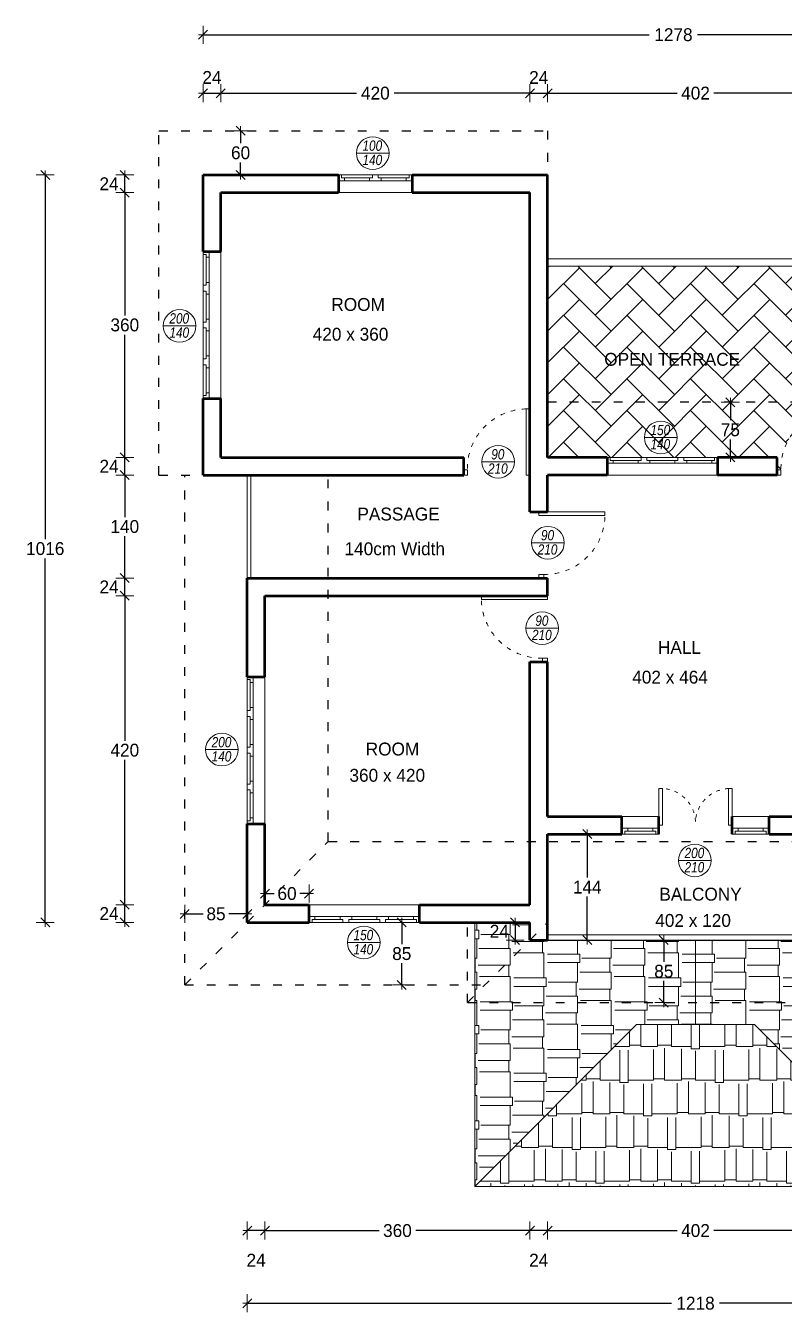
# Model space of a CAD drawing. Header units: centimetres. Extents: x 157 to 5401, y -672 to 3176.
# Drawn here: x 3263 to 4294, y -672 to 1076 of the extents above; entities that cross this region are included whole.
import ezdxf

# ---------------------------------------------------------------- set-up
doc = ezdxf.new("R2010")
doc.units = ezdxf.units.CM
doc.header["$PDMODE"] = 35
doc.linetypes.add('ACAD_ISO03W100', pattern=[30, 12, -18])
doc.layers.get('0').update_dxf_attribs({"lineweight": 25})
for name, color, linetype, lineweight in [('1.000', 144, 'Continuous', 13), ('Dimension', 8, 'Continuous', 18), ('Door', 4, 'Continuous', 13), ('DTEXT', 76, 'Continuous', 15), ('FURNIT', 204, 'Continuous', 9), ('Roof Line', 2, 'ACAD_ISO03W100', 25), ('Text', 32, 'Continuous', 20), ('Wall', 1, 'Continuous', 50), ('Win', 5, 'Continuous', 20)]:
    doc.layers.add(name, color=color, linetype=linetype, lineweight=lineweight)
doc.styles.add('ITALIAN', font='ARIALNBI.TTF')
doc.styles.get("Standard").update_dxf_attribs({"font": 'comicbd.ttf'})
doc.dimstyles.get("Standard").update_dxf_attribs({"dimscale": 0.7, "dimtxt": 25, "dimasz": 1.75, "dimexe": 1.25, "dimexo": 0.625, "dimgap": 5, "dimtad": 0, "dimtih": 1, "dimtoh": 1, "dimdec": 0, "dimdsep": 46, "dimtxsty": 'Standard', "dimblk": 'Ar+', "dimcen": 2.5, "dimse1": 1, "dimse2": 1, "dimclrt": 7, "dimadec": 0, "dimazin": 0, "dimtfac": 1, "dimtdec": 0, "dimtmove": 2, "dimatfit": 3, "dimfxl": 1, "dimarcsym": 0})
pattern_1 = [(90, (1086.99, -265.57), (-45.72, 97.155), [22.86, -19.05, 26.67, -11.43, 34.29, -15.24]), (90, (1085.086, -242.71), (-45.72, 97.155), [19.05, -72.39, 15.24, -22.86]), (90, (1089.85, -196.99), (-45.72, 97.155), [11.43, -118.11]), (180, (1086.99, -265.57), (-45.72, -32.385), [43.815, -139.065]), (180, (1086.99, -242.71), (-45.72, -32.385), [42.8625, -140.0175]), (180, (1086.99, -223.66), (-45.72, -32.385), [40.005, -142.875]), (180, (1089.85, -196.99), (-45.72, -32.385), [43.815, -139.065]), (180, (1089.85, -185.56), (-45.72, -32.385), [43.815, -139.065]), (180, (1086.99, -151.27), (-45.72, -32.385), [41.91, -140.97])]

# ---------------------------------------------------------------- blocks, each defined once
blk = doc.blocks.new('90 D1 210 (a)')
at = {"linetype": 'ACAD_ISO03W100', "ltscale": 0.5}
blk.add_arc((8.5, 3.5), 81.5, 1.0544, 91.0544, dxfattribs=at)
at = {"layer": 'Win'}
for p, q in [((0, 90), (0, 85)), ((7, 90), (0, 90)), ((7, 90), (7, 85)), ((7, 85), (0, 85)), ((0, 5), (90, 5)), ((0, 5), (0, 0)), ((0, 0), (90, 0)), ((90, 0), (90, 5))]:
    blk.add_line(p, q, dxfattribs=at)
blk = doc.blocks.new('100 Ds 210')
at = {"linetype": 'ACAD_ISO03W100', "ltscale": 0.4}
for centre, start, end in [((2.5, 2.5), 3.0128, 86.9872), ((97.5, 2.5), 93.0128, 176.9872)]:
    blk.add_arc(centre, 47.6, start, end, dxfattribs=at)
at = {"layer": 'Win'}
for p, q in [((0, 50), (0, 0)), ((5, 50), (0, 50)), ((5, 50), (5, 0)), ((95, 0), (95, 50)), ((100, 50), (95, 50)), ((100, 0), (100, 50)), ((0, 0), (5, 0)), ((95, 0), (100, 0))]:
    blk.add_line(p, q, dxfattribs=at)
blk = doc.blocks.new('90 D1 210')
at = {"linetype": 'ACAD_ISO03W100', "ltscale": 0.5}
blk.add_arc((-8.5, 3.5), 81.5, 88.9456, 178.9456, dxfattribs=at)
at = {"layer": 'Win'}
for p, q in [((-7, 90), (-7, 85)), ((-7, 90), (0, 90)), ((0, 90), (0, 85)), ((-7, 85), (0, 85)), ((0, 5), (-90, 5)), ((-90, 0), (-90, 5)), ((0, 0), (-90, 0)), ((0, 5), (0, 0))]:
    blk.add_line(p, q, dxfattribs=at)
blk = doc.blocks.new('Ar+')
at = {"lineweight": 35}
blk.add_line((5, 5), (-5, -5), dxfattribs=at)
for p, q in [((-5, 0), (5, 0)), ((0, 10), (0, -10))]:
    blk.add_line(p, q)
blk = doc.blocks.new('*D74')
at = {"layer": 'Defpoints', "color": 0, "transparency": 16777216}
for p in [(3528.3, 984.7), (3504.3, 873.6), (3528.3, 849.6)]:
    blk.add_point(p, dxfattribs=at)
at = {"layer": 'Dimension', "color": 0, "lineweight": -2, "transparency": 16777216}
blk.add_line((3505.5, 984.7), (3527.1, 984.7), dxfattribs=at)
at = {"layer": 'Dimension', "color": 0, "lineweight": -2, "transparency": 16777216, "xscale": 1.225, "yscale": 1.225, "zscale": 1.225, "rotation": 180}
blk.add_blockref('Ar+', (3504.3, 984.7), dxfattribs=at)
at = {"layer": 'Dimension', "color": 0, "lineweight": -2, "transparency": 16777216, "xscale": 1.225, "yscale": 1.225, "zscale": 1.225}
blk.add_blockref('Ar+', (3528.3, 984.7), dxfattribs=at)
at = {"layer": 'Dimension', "color": 7, "transparency": 16777216, "insert": (3516.3, 1006.1), "char_height": 17.5, "attachment_point": 5}
blk.add_mtext('24', dxfattribs=at)
blk = doc.blocks.new('*D75')
at = {"layer": 'Defpoints', "color": 0, "transparency": 16777216}
for p in [(3948.3, 984.7), (3528.3, 849.6), (3948.3, 849.6)]:
    blk.add_point(p, dxfattribs=at)
at = {"layer": 'Dimension', "color": 0, "lineweight": -2, "transparency": 16777216}
for p, q in [((3529.5, 984.7), (3712.8, 984.7)), ((3947.1, 984.7), (3763.8, 984.7))]:
    blk.add_line(p, q, dxfattribs=at)
at = {"layer": 'Dimension', "color": 0, "lineweight": -2, "transparency": 16777216, "xscale": 1.225, "yscale": 1.225, "zscale": 1.225, "rotation": 180}
blk.add_blockref('Ar+', (3528.3, 984.7), dxfattribs=at)
at = {"layer": 'Dimension', "color": 0, "lineweight": -2, "transparency": 16777216, "xscale": 1.225, "yscale": 1.225, "zscale": 1.225}
blk.add_blockref('Ar+', (3948.3, 984.7), dxfattribs=at)
at = {"layer": 'Dimension', "color": 7, "transparency": 16777216, "insert": (3738.3, 984.7), "char_height": 17.5, "attachment_point": 5}
blk.add_mtext('420', dxfattribs=at)
blk = doc.blocks.new('*D76')
at = {"layer": 'Defpoints', "color": 0, "transparency": 16777216}
for p in [(3972.3, 984.7), (3972.3, 873.6), (3948.3, 849.6)]:
    blk.add_point(p, dxfattribs=at)
at = {"layer": 'Dimension', "color": 0, "lineweight": -2, "transparency": 16777216}
blk.add_line((3949.5, 984.7), (3971.1, 984.7), dxfattribs=at)
at = {"layer": 'Dimension', "color": 0, "lineweight": -2, "transparency": 16777216, "xscale": 1.225, "yscale": 1.225, "zscale": 1.225, "rotation": 180}
blk.add_blockref('Ar+', (3948.3, 984.7), dxfattribs=at)
at = {"layer": 'Dimension', "color": 0, "lineweight": -2, "transparency": 16777216, "xscale": 1.225, "yscale": 1.225, "zscale": 1.225}
blk.add_blockref('Ar+', (3972.3, 984.7), dxfattribs=at)
at = {"layer": 'Dimension', "color": 7, "transparency": 16777216, "insert": (3960.3, 1006.1), "char_height": 17.5, "attachment_point": 5}
blk.add_mtext('24', dxfattribs=at)
blk = doc.blocks.new('*D77')
at = {"layer": 'Defpoints', "color": 0, "transparency": 16777216}
for p in [(4374.3, 984.7), (3972.3, 873.6), (4374.3, 759.6)]:
    blk.add_point(p, dxfattribs=at)
at = {"layer": 'Dimension', "color": 0, "lineweight": -2, "transparency": 16777216}
for p, q in [((3973.5, 984.7), (4148.3, 984.7)), ((4373.1, 984.7), (4198.3, 984.7))]:
    blk.add_line(p, q, dxfattribs=at)
at = {"layer": 'Dimension', "color": 0, "lineweight": -2, "transparency": 16777216, "xscale": 1.225, "yscale": 1.225, "zscale": 1.225, "rotation": 180}
blk.add_blockref('Ar+', (3972.3, 984.7), dxfattribs=at)
at = {"layer": 'Dimension', "color": 0, "lineweight": -2, "transparency": 16777216, "xscale": 1.225, "yscale": 1.225, "zscale": 1.225}
blk.add_blockref('Ar+', (4374.3, 984.7), dxfattribs=at)
at = {"layer": 'Dimension', "color": 7, "transparency": 16777216, "insert": (4173.3, 984.7), "char_height": 17.5, "attachment_point": 5}
blk.add_mtext('402', dxfattribs=at)
blk = doc.blocks.new('*D83')
at = {"layer": 'Defpoints', "color": 0, "transparency": 16777216}
for p in [(3504.3, 1064.1), (3504.3, 873.6), (4782.3, 759.6)]:
    blk.add_point(p, dxfattribs=at)
at = {"layer": 'Dimension', "color": 0, "lineweight": -2, "transparency": 16777216}
for p, q in [((3505.5, 1064.1), (4110.5, 1064.1)), ((4781.1, 1064.1), (4176.1, 1064.1))]:
    blk.add_line(p, q, dxfattribs=at)
at = {"layer": 'Dimension', "color": 0, "lineweight": -2, "transparency": 16777216, "xscale": 1.225, "yscale": 1.225, "zscale": 1.225, "rotation": 180}
blk.add_blockref('Ar+', (3504.3, 1064.1), dxfattribs=at)
at = {"layer": 'Dimension', "color": 0, "lineweight": -2, "transparency": 16777216, "xscale": 1.225, "yscale": 1.225, "zscale": 1.225}
blk.add_blockref('Ar+', (4782.3, 1064.1), dxfattribs=at)
at = {"layer": 'Dimension', "color": 7, "transparency": 16777216, "insert": (4143.3, 1064.1), "char_height": 17.5, "attachment_point": 5}
blk.add_mtext('1278', dxfattribs=at)
blk = doc.blocks.new('*D95')
at = {"layer": 'Defpoints', "color": 0, "transparency": 16777216}
for p in [(3972.3, -166.4), (4374.3, -166.4), (3972.3, -561.4)]:
    blk.add_point(p, dxfattribs=at)
at = {"layer": 'Dimension', "color": 0, "lineweight": -2, "transparency": 16777216}
for p, q in [((3973.5, -561.4), (4148.3, -561.4)), ((4373.1, -561.4), (4198.3, -561.4))]:
    blk.add_line(p, q, dxfattribs=at)
at = {"layer": 'Dimension', "color": 0, "lineweight": -2, "transparency": 16777216, "xscale": 1.225, "yscale": 1.225, "zscale": 1.225, "rotation": 180}
blk.add_blockref('Ar+', (3972.3, -561.4), dxfattribs=at)
at = {"layer": 'Dimension', "color": 0, "lineweight": -2, "transparency": 16777216, "xscale": 1.225, "yscale": 1.225, "zscale": 1.225}
blk.add_blockref('Ar+', (4374.3, -561.4), dxfattribs=at)
at = {"layer": 'Dimension', "color": 7, "transparency": 16777216, "insert": (4173.3, -561.4), "char_height": 17.5, "attachment_point": 5}
blk.add_mtext('402', dxfattribs=at)
blk = doc.blocks.new('*D96')
at = {"layer": 'Defpoints', "color": 0, "transparency": 16777216}
for p in [(3948.3, -166.4), (3972.3, -166.4), (3948.3, -561.4)]:
    blk.add_point(p, dxfattribs=at)
at = {"layer": 'Dimension', "color": 0, "lineweight": -2, "transparency": 16777216}
blk.add_line((3971.1, -561.4), (3949.5, -561.4), dxfattribs=at)
at = {"layer": 'Dimension', "color": 0, "lineweight": -2, "transparency": 16777216, "xscale": 1.225, "yscale": 1.225, "zscale": 1.225, "rotation": 180}
blk.add_blockref('Ar+', (3948.3, -561.4), dxfattribs=at)
at = {"layer": 'Dimension', "color": 0, "lineweight": -2, "transparency": 16777216, "xscale": 1.225, "yscale": 1.225, "zscale": 1.225}
blk.add_blockref('Ar+', (3972.3, -561.4), dxfattribs=at)
at = {"layer": 'Dimension', "color": 7, "transparency": 16777216, "insert": (3960.3, -601.5), "char_height": 17.5, "attachment_point": 5}
blk.add_mtext('24', dxfattribs=at)
blk = doc.blocks.new('*D97')
at = {"layer": 'Defpoints', "color": 0, "transparency": 16777216}
for p in [(3588.3, -118.4), (3948.3, -166.4), (3588.3, -561.4)]:
    blk.add_point(p, dxfattribs=at)
at = {"layer": 'Dimension', "color": 0, "lineweight": -2, "transparency": 16777216}
for p, q in [((3589.5, -561.4), (3743.4, -561.4)), ((3947.1, -561.4), (3793.2, -561.4))]:
    blk.add_line(p, q, dxfattribs=at)
at = {"layer": 'Dimension', "color": 0, "lineweight": -2, "transparency": 16777216, "xscale": 1.225, "yscale": 1.225, "zscale": 1.225, "rotation": 180}
blk.add_blockref('Ar+', (3588.3, -561.4), dxfattribs=at)
at = {"layer": 'Dimension', "color": 0, "lineweight": -2, "transparency": 16777216, "xscale": 1.225, "yscale": 1.225, "zscale": 1.225}
blk.add_blockref('Ar+', (3948.3, -561.4), dxfattribs=at)
at = {"layer": 'Dimension', "color": 7, "transparency": 16777216, "insert": (3768.3, -561.4), "char_height": 17.5, "attachment_point": 5}
blk.add_mtext('360', dxfattribs=at)
blk = doc.blocks.new('*D98')
at = {"layer": 'Defpoints', "color": 0, "transparency": 16777216}
for p in [(3588.3, -118.4), (3564.3, -142.4), (3564.3, -561.4)]:
    blk.add_point(p, dxfattribs=at)
at = {"layer": 'Dimension', "color": 0, "lineweight": -2, "transparency": 16777216}
blk.add_line((3587.1, -561.4), (3565.5, -561.4), dxfattribs=at)
at = {"layer": 'Dimension', "color": 0, "lineweight": -2, "transparency": 16777216, "xscale": 1.225, "yscale": 1.225, "zscale": 1.225, "rotation": 180}
blk.add_blockref('Ar+', (3564.3, -561.4), dxfattribs=at)
at = {"layer": 'Dimension', "color": 0, "lineweight": -2, "transparency": 16777216, "xscale": 1.225, "yscale": 1.225, "zscale": 1.225}
blk.add_blockref('Ar+', (3588.3, -561.4), dxfattribs=at)
at = {"layer": 'Dimension', "color": 7, "transparency": 16777216, "insert": (3576.3, -601.5), "char_height": 17.5, "attachment_point": 5}
blk.add_mtext('24', dxfattribs=at)
blk = doc.blocks.new('*D99')
at = {"layer": 'Defpoints', "color": 0, "transparency": 16777216}
for p in [(3564.3, -142.4), (4782.3, -142.4), (3564.3, -660.1)]:
    blk.add_point(p, dxfattribs=at)
at = {"layer": 'Dimension', "color": 0, "lineweight": -2, "transparency": 16777216}
for p, q in [((3565.5, -660.1), (4140.5, -660.1)), ((4781.1, -660.1), (4206.1, -660.1))]:
    blk.add_line(p, q, dxfattribs=at)
at = {"layer": 'Dimension', "color": 0, "lineweight": -2, "transparency": 16777216, "xscale": 1.225, "yscale": 1.225, "zscale": 1.225, "rotation": 180}
blk.add_blockref('Ar+', (3564.3, -660.1), dxfattribs=at)
at = {"layer": 'Dimension', "color": 0, "lineweight": -2, "transparency": 16777216, "xscale": 1.225, "yscale": 1.225, "zscale": 1.225}
blk.add_blockref('Ar+', (4782.3, -660.1), dxfattribs=at)
at = {"layer": 'Dimension', "color": 7, "transparency": 16777216, "insert": (4173.3, -660.1), "char_height": 17.5, "attachment_point": 5}
blk.add_mtext('1218', dxfattribs=at)
blk = doc.blocks.new('*D100')
at = {"layer": 'Defpoints', "color": 0, "transparency": 16777216}
for p in [(3397.9, -118.4), (3588.3, -118.4), (3564.3, -142.4)]:
    blk.add_point(p, dxfattribs=at)
at = {"layer": 'Dimension', "color": 0, "lineweight": -2, "transparency": 16777216}
blk.add_line((3397.9, -141.2), (3397.9, -119.6), dxfattribs=at)
at = {"layer": 'Dimension', "color": 0, "lineweight": -2, "transparency": 16777216, "xscale": 1.225, "yscale": 1.225, "zscale": 1.225}
for p, rotation in [((3397.9, -118.4), 90), ((3397.9, -142.4), 270)]:
    blk.add_blockref('Ar+', p, dxfattribs=dict(at, rotation=rotation))
at = {"layer": 'Dimension', "color": 7, "transparency": 16777216, "insert": (3376.5, -130.4), "char_height": 17.5, "attachment_point": 5}
blk.add_mtext('24', dxfattribs=at)
blk = doc.blocks.new('*D101')
at = {"layer": 'Defpoints', "color": 0, "transparency": 16777216}
for p in [(3397.9, 301.6), (3588.3, 301.6), (3588.3, -118.4)]:
    blk.add_point(p, dxfattribs=at)
at = {"layer": 'Dimension', "color": 0, "lineweight": -2, "transparency": 16777216}
for p, q in [((3397.9, 300.4), (3397.9, 104.6)), ((3397.9, -117.2), (3397.9, 78.6))]:
    blk.add_line(p, q, dxfattribs=at)
at = {"layer": 'Dimension', "color": 0, "lineweight": -2, "transparency": 16777216, "xscale": 1.225, "yscale": 1.225, "zscale": 1.225}
for p, rotation in [((3397.9, 301.6), 90), ((3397.9, -118.4), 270)]:
    blk.add_blockref('Ar+', p, dxfattribs=dict(at, rotation=rotation))
at = {"layer": 'Dimension', "color": 7, "transparency": 16777216, "insert": (3397.9, 91.6), "char_height": 17.5, "attachment_point": 5}
blk.add_mtext('420', dxfattribs=at)
blk = doc.blocks.new('*D102')
at = {"layer": 'Defpoints', "color": 0, "transparency": 16777216}
for p in [(3397.9, 325.6), (3564.3, 325.6), (3588.3, 301.6)]:
    blk.add_point(p, dxfattribs=at)
at = {"layer": 'Dimension', "color": 0, "lineweight": -2, "transparency": 16777216}
blk.add_line((3397.9, 302.8), (3397.9, 324.4), dxfattribs=at)
at = {"layer": 'Dimension', "color": 0, "lineweight": -2, "transparency": 16777216, "xscale": 1.225, "yscale": 1.225, "zscale": 1.225}
for p, rotation in [((3397.9, 325.6), 90), ((3397.9, 301.6), 270)]:
    blk.add_blockref('Ar+', p, dxfattribs=dict(at, rotation=rotation))
at = {"layer": 'Dimension', "color": 7, "transparency": 16777216, "insert": (3376.5, 313.6), "char_height": 17.5, "attachment_point": 5}
blk.add_mtext('24', dxfattribs=at)
blk = doc.blocks.new('*D103')
at = {"layer": 'Defpoints', "color": 0, "transparency": 16777216}
for p in [(3397.9, 465.6), (3504.3, 465.6), (3564.3, 325.6)]:
    blk.add_point(p, dxfattribs=at)
at = {"layer": 'Dimension', "color": 0, "lineweight": -2, "transparency": 16777216}
for p, q in [((3397.9, 464.4), (3397.9, 408.6)), ((3397.9, 326.8), (3397.9, 382.6))]:
    blk.add_line(p, q, dxfattribs=at)
at = {"layer": 'Dimension', "color": 0, "lineweight": -2, "transparency": 16777216, "xscale": 1.225, "yscale": 1.225, "zscale": 1.225}
for p, rotation in [((3397.9, 465.6), 90), ((3397.9, 325.6), 270)]:
    blk.add_blockref('Ar+', p, dxfattribs=dict(at, rotation=rotation))
at = {"layer": 'Dimension', "color": 7, "transparency": 16777216, "insert": (3397.9, 395.6), "char_height": 17.5, "attachment_point": 5}
blk.add_mtext('140', dxfattribs=at)
blk = doc.blocks.new('*D104')
at = {"layer": 'Defpoints', "color": 0, "transparency": 16777216}
for p in [(3397.9, 489.6), (3528.3, 489.6), (3504.3, 465.6)]:
    blk.add_point(p, dxfattribs=at)
at = {"layer": 'Dimension', "color": 0, "lineweight": -2, "transparency": 16777216}
blk.add_line((3397.9, 466.8), (3397.9, 488.4), dxfattribs=at)
at = {"layer": 'Dimension', "color": 0, "lineweight": -2, "transparency": 16777216, "xscale": 1.225, "yscale": 1.225, "zscale": 1.225}
for p, rotation in [((3397.9, 489.6), 90), ((3397.9, 465.6), 270)]:
    blk.add_blockref('Ar+', p, dxfattribs=dict(at, rotation=rotation))
at = {"layer": 'Dimension', "color": 7, "transparency": 16777216, "insert": (3376.5, 477.6), "char_height": 17.5, "attachment_point": 5}
blk.add_mtext('24', dxfattribs=at)
blk = doc.blocks.new('*D105')
at = {"layer": 'Defpoints', "color": 0, "transparency": 16777216}
for p in [(3397.9, 849.6), (3528.3, 849.6), (3528.3, 489.6)]:
    blk.add_point(p, dxfattribs=at)
at = {"layer": 'Dimension', "color": 0, "lineweight": -2, "transparency": 16777216}
for p, q in [((3397.9, 848.4), (3397.9, 682.7)), ((3397.9, 490.8), (3397.9, 656.4))]:
    blk.add_line(p, q, dxfattribs=at)
at = {"layer": 'Dimension', "color": 0, "lineweight": -2, "transparency": 16777216, "xscale": 1.225, "yscale": 1.225, "zscale": 1.225}
for p, rotation in [((3397.9, 849.6), 90), ((3397.9, 489.6), 270)]:
    blk.add_blockref('Ar+', p, dxfattribs=dict(at, rotation=rotation))
at = {"layer": 'Dimension', "color": 7, "transparency": 16777216, "insert": (3397.9, 669.6), "char_height": 17.5, "attachment_point": 5}
blk.add_mtext('360', dxfattribs=at)
blk = doc.blocks.new('*D106')
at = {"layer": 'Defpoints', "color": 0, "transparency": 16777216}
for p in [(3397.9, 873.6), (3504.3, 873.6), (3528.3, 849.6)]:
    blk.add_point(p, dxfattribs=at)
at = {"layer": 'Dimension', "color": 0, "lineweight": -2, "transparency": 16777216}
blk.add_line((3397.9, 850.8), (3397.9, 872.4), dxfattribs=at)
at = {"layer": 'Dimension', "color": 0, "lineweight": -2, "transparency": 16777216, "xscale": 1.225, "yscale": 1.225, "zscale": 1.225}
for p, rotation in [((3397.9, 873.6), 90), ((3397.9, 849.6), 270)]:
    blk.add_blockref('Ar+', p, dxfattribs=dict(at, rotation=rotation))
at = {"layer": 'Dimension', "color": 7, "transparency": 16777216, "insert": (3376.5, 861.6), "char_height": 17.5, "attachment_point": 5}
blk.add_mtext('24', dxfattribs=at)
blk = doc.blocks.new('*D107')
at = {"layer": 'Defpoints', "color": 0, "transparency": 16777216}
for p in [(3504.3, 873.6), (3289.8, -142.4), (3564.3, -142.4)]:
    blk.add_point(p, dxfattribs=at)
at = {"layer": 'Dimension', "color": 0, "lineweight": -2, "transparency": 16777216}
for p, q in [((3289.8, 872.4), (3289.8, 378.7)), ((3289.8, -141.2), (3289.8, 352.4))]:
    blk.add_line(p, q, dxfattribs=at)
at = {"layer": 'Dimension', "color": 0, "lineweight": -2, "transparency": 16777216, "xscale": 1.225, "yscale": 1.225, "zscale": 1.225}
for p, rotation in [((3289.8, 873.6), 90), ((3289.8, -142.4), 270)]:
    blk.add_blockref('Ar+', p, dxfattribs=dict(at, rotation=rotation))
at = {"layer": 'Dimension', "color": 7, "transparency": 16777216, "insert": (3289.8, 365.6), "char_height": 17.5, "attachment_point": 5}
blk.add_mtext('1016', dxfattribs=at)
blk = doc.blocks.new('*D131')
at = {"layer": 'Defpoints', "color": 0, "transparency": 16777216}
for p in [(3648.3, -103.3), (3588.3, -118.4), (3648.3, -118.4)]:
    blk.add_point(p, dxfattribs=at)
at = {"layer": 'Dimension', "color": 0, "lineweight": -2, "transparency": 16777216}
for p, q in [((3589.5, -103.3), (3600.7, -103.3)), ((3647.1, -103.3), (3635.9, -103.3))]:
    blk.add_line(p, q, dxfattribs=at)
at = {"layer": 'Dimension', "color": 0, "lineweight": -2, "transparency": 16777216, "xscale": 1.225, "yscale": 1.225, "zscale": 1.225, "rotation": 180}
blk.add_blockref('Ar+', (3588.3, -103.3), dxfattribs=at)
at = {"layer": 'Dimension', "color": 0, "lineweight": -2, "transparency": 16777216, "xscale": 1.225, "yscale": 1.225, "zscale": 1.225}
blk.add_blockref('Ar+', (3648.3, -103.3), dxfattribs=at)
at = {"layer": 'Dimension', "color": 7, "transparency": 16777216, "insert": (3618.3, -103.3), "char_height": 17.5, "attachment_point": 5}
blk.add_mtext('60', dxfattribs=at)
blk = doc.blocks.new('*D139')
at = {"layer": 'Defpoints', "color": 0, "transparency": 16777216}
for p in [(4173.3, -166.4), (4130.2, -251.4), (4173.3, -251.4)]:
    blk.add_point(p, dxfattribs=at)
at = {"layer": 'Dimension', "color": 0, "lineweight": -2, "transparency": 16777216}
for p, q in [((4130.2, -167.6), (4130.2, -195.9)), ((4130.2, -250.2), (4130.2, -221.9))]:
    blk.add_line(p, q, dxfattribs=at)
at = {"layer": 'Dimension', "color": 0, "lineweight": -2, "transparency": 16777216, "xscale": 1.225, "yscale": 1.225, "zscale": 1.225}
for p, rotation in [((4130.2, -166.4), 90), ((4130.2, -251.4), 270)]:
    blk.add_blockref('Ar+', p, dxfattribs=dict(at, rotation=rotation))
at = {"layer": 'Dimension', "color": 7, "transparency": 16777216, "insert": (4130.2, -208.9), "char_height": 17.5, "attachment_point": 5}
blk.add_mtext('85', dxfattribs=at)
blk = doc.blocks.new('*D140')
at = {"layer": 'Defpoints', "color": 0, "transparency": 16777216}
for p in [(3479.3, -130.9), (3479.3, -142.4), (3564.3, -142.4)]:
    blk.add_point(p, dxfattribs=at)
at = {"layer": 'Dimension', "color": 0, "lineweight": -2, "transparency": 16777216}
for p, q in [((3480.5, -130.9), (3504.3, -130.9)), ((3563.1, -130.9), (3539.3, -130.9))]:
    blk.add_line(p, q, dxfattribs=at)
at = {"layer": 'Dimension', "color": 0, "lineweight": -2, "transparency": 16777216, "xscale": 1.225, "yscale": 1.225, "zscale": 1.225, "rotation": 180}
blk.add_blockref('Ar+', (3479.3, -130.9), dxfattribs=at)
at = {"layer": 'Dimension', "color": 0, "lineweight": -2, "transparency": 16777216, "xscale": 1.225, "yscale": 1.225, "zscale": 1.225}
blk.add_blockref('Ar+', (3564.3, -130.9), dxfattribs=at)
at = {"layer": 'Dimension', "color": 7, "transparency": 16777216, "insert": (3521.8, -130.9), "char_height": 17.5, "attachment_point": 5}
blk.add_mtext('85', dxfattribs=at)
blk = doc.blocks.new('*D141')
at = {"layer": 'Defpoints', "color": 0, "transparency": 16777216}
for p in [(3798.3, -142.4), (3774.2, -227.4), (3798.3, -227.4)]:
    blk.add_point(p, dxfattribs=at)
at = {"layer": 'Dimension', "color": 0, "lineweight": -2, "transparency": 16777216}
for p, q in [((3774.2, -143.6), (3774.2, -171.9)), ((3774.2, -226.2), (3774.2, -197.9))]:
    blk.add_line(p, q, dxfattribs=at)
at = {"layer": 'Dimension', "color": 0, "lineweight": -2, "transparency": 16777216, "xscale": 1.225, "yscale": 1.225, "zscale": 1.225}
for p, rotation in [((3774.2, -142.4), 90), ((3774.2, -227.4), 270)]:
    blk.add_blockref('Ar+', p, dxfattribs=dict(at, rotation=rotation))
at = {"layer": 'Dimension', "color": 7, "transparency": 16777216, "insert": (3774.2, -184.9), "char_height": 17.5, "attachment_point": 5}
blk.add_mtext('85', dxfattribs=at)
blk = doc.blocks.new('*D142')
at = {"layer": 'Defpoints', "color": 0, "transparency": 16777216}
for p in [(3504.3, 933.6), (3555.2, 933.6), (3504.3, 873.6)]:
    blk.add_point(p, dxfattribs=at)
at = {"layer": 'Dimension', "color": 0, "lineweight": -2, "transparency": 16777216}
for p, q in [((3555.2, 932.4), (3555.2, 916.7)), ((3555.2, 874.8), (3555.2, 890.4))]:
    blk.add_line(p, q, dxfattribs=at)
at = {"layer": 'Dimension', "color": 0, "lineweight": -2, "transparency": 16777216, "xscale": 1.225, "yscale": 1.225, "zscale": 1.225}
for p, rotation in [((3555.2, 933.6), 90), ((3555.2, 873.6), 270)]:
    blk.add_blockref('Ar+', p, dxfattribs=dict(at, rotation=rotation))
at = {"layer": 'Dimension', "color": 7, "transparency": 16777216, "insert": (3555.2, 903.6), "char_height": 17.5, "attachment_point": 5}
blk.add_mtext('60', dxfattribs=at)
blk = doc.blocks.new('*D152')
at = {"layer": 'Defpoints', "color": 0, "transparency": 16777216}
for p in [(4220.6, 564.6), (4220.6, 489.6), (4220.6, 489.6)]:
    blk.add_point(p, dxfattribs=at)
at = {"layer": 'Dimension', "color": 0, "lineweight": -2, "transparency": 16777216}
for p, q in [((4220.6, 563.4), (4220.6, 540.1)), ((4220.6, 490.8), (4220.6, 514.1))]:
    blk.add_line(p, q, dxfattribs=at)
at = {"layer": 'Dimension', "color": 0, "lineweight": -2, "transparency": 16777216, "xscale": 1.225, "yscale": 1.225, "zscale": 1.225}
for p, rotation in [((4220.6, 564.6), 90), ((4220.6, 489.6), 270)]:
    blk.add_blockref('Ar+', p, dxfattribs=dict(at, rotation=rotation))
at = {"layer": 'Dimension', "color": 7, "transparency": 16777216, "insert": (4220.6, 527.1), "char_height": 17.5, "attachment_point": 5}
blk.add_mtext('75', dxfattribs=at)
blk = doc.blocks.new('*D155')
at = {"layer": 'Defpoints', "color": 0, "transparency": 16777216}
for p in [(3948.3, -142.4), (3928.1, -166.4), (3948.3, -166.4)]:
    blk.add_point(p, dxfattribs=at)
at = {"layer": 'Dimension', "color": 0, "lineweight": -2, "transparency": 16777216}
blk.add_line((3928.1, -143.6), (3928.1, -165.2), dxfattribs=at)
at = {"layer": 'Dimension', "color": 0, "lineweight": -2, "transparency": 16777216, "xscale": 1.225, "yscale": 1.225, "zscale": 1.225}
for p, rotation in [((3928.1, -142.4), 90), ((3928.1, -166.4), 270)]:
    blk.add_blockref('Ar+', p, dxfattribs=dict(at, rotation=rotation))
at = {"layer": 'Dimension', "color": 7, "transparency": 16777216, "insert": (3906.7, -154.4), "char_height": 17.5, "attachment_point": 5}
blk.add_mtext('24', dxfattribs=at)
blk = doc.blocks.new('*D159')
at = {"layer": 'Defpoints', "color": 0, "transparency": 16777216}
for p in [(3972.3, -22.4), (3972.3, -166.4), (4026.2, -166.4)]:
    blk.add_point(p, dxfattribs=at)
at = {"layer": 'Dimension', "color": 0, "lineweight": -2, "transparency": 16777216}
for p, q in [((4026.2, -23.6), (4026.2, -81.5)), ((4026.2, -165.2), (4026.2, -107.3))]:
    blk.add_line(p, q, dxfattribs=at)
at = {"layer": 'Dimension', "color": 0, "lineweight": -2, "transparency": 16777216, "xscale": 1.225, "yscale": 1.225, "zscale": 1.225}
for p, rotation in [((4026.2, -22.4), 90), ((4026.2, -166.4), 270)]:
    blk.add_blockref('Ar+', p, dxfattribs=dict(at, rotation=rotation))
at = {"layer": 'Dimension', "color": 7, "transparency": 16777216, "insert": (4026.2, -94.4), "char_height": 17.5, "attachment_point": 5}
blk.add_mtext('144', dxfattribs=at)

msp = doc.modelspace()

# ---------------------------------------------------------------- hatches: boundary and pattern name
at = {"layer": '1.000', "linetype": 'ACAD_ISO03W100', "ltscale": 0.5}
h = msp.add_hatch(dxfattribs=at)
h.set_pattern_fill('AR-HBONE,_O', color=256, scale=0.3)
h.set_pattern_definition([(45, (243.787, -265.57), (4e-15, 43.10523), [91.44, -30.48]), (135, (265.34, -244.017), (4e-15, 43.10523), [91.44, -30.48])])
h.paths.add_polyline_path([(3972.3, 749.6), (3972.3, 489.6), (4053.3, 489.6), (4057.3, 489.6), (4107.3, 489.6), (4149.3, 489.6), (4153.3, 489.6), (4157.3, 489.6), (4199.3, 489.6), (4203.3, 489.6), (4284.3, 489.6), (4284.3, 472.6), (4289.3, 472.6, -0.414214), (4369.3, 555.6), (4374.3, 555.6), (4374.3, 749.6)])
h.paths.add_polyline_path([(4044.3, 608), (4243, 608), (4243, 638.3), (4044.3, 638.3)], flags=24)
at = {"layer": 'FURNIT'}
h = msp.add_hatch(dxfattribs=at)
h.set_pattern_fill('AR-RSHKE', color=176, scale=0.15, angle=90, style=0)
h.set_pattern_definition(pattern_1)
h.paths.add_polyline_path([(4173.3, -166.4), (3972.3, -166.4), (3948.3, -166.4), (3948.3, -142.4), (3873.3, -142.4), (3873.3, -501.4), (4093.3, -281.4), (4173.3, -281.4)])
h = msp.add_hatch(dxfattribs=at)
h.set_pattern_fill('AR-RSHKE', color=176, scale=0.15, angle=90, style=0)
h.set_pattern_definition(pattern_1)
h.paths.add_polyline_path([(4473.3, -142.4), (4398.3, -142.4), (4398.3, -166.4), (4374.3, -166.4), (4173.3, -166.4), (4173.3, -281.4), (4253.3, -281.4), (4473.3, -501.4)])
h = msp.add_hatch(dxfattribs=at)
h.set_pattern_fill('AR-RSHKE', color=176, scale=0.15, style=0)
h.set_pattern_definition([(0, (1086.99, -265.57), (97.155, 45.72), [22.86, -19.05, 26.67, -11.43, 34.29, -15.24]), (0, (1109.85, -263.664), (97.155, 45.72), [19.05, -72.39, 15.24, -22.86]), (0, (1155.57, -268.427), (97.155, 45.72), [11.43, -118.11]), (90, (1086.99, -265.57), (-32.385, 45.72), [43.815, -139.065]), (90, (1109.85, -265.57), (-32.385, 45.72), [42.8625, -140.0175]), (90, (1128.9, -265.57), (-32.385, 45.72), [40.005, -142.875]), (90, (1155.57, -268.427), (-32.385, 45.72), [43.815, -139.065]), (90, (1167, -268.427), (-32.385, 45.72), [43.815, -139.065]), (90, (1201.29, -265.57), (-32.385, 45.72), [41.91, -140.97])])
h.paths.add_polyline_path([(4253.3, -281.4), (4093.3, -281.4), (3873.3, -501.4), (4473.3, -501.4)])

# ---------------------------------------------------------------- linework, layer by layer
msp.add_line((3972.3, -166.4), (4374.3, -166.4))
at = {"layer": '1.000'}
for p, q in [((3564.3, 325.6), (3564.3, 465.6)), ((3569.3, 325.6), (3569.3, 465.6)), ((3972.3, -159.4), (4374.3, -159.4))]:
    msp.add_line(p, q, dxfattribs=at)
at = {"layer": 'DTEXT'}
for p, q in [((3712.5, 903.2), (3756.8, 903.2)), ((3450.2, 668.4), (3494.6, 668.4)), ((4103.8, 516.7), (4148.2, 516.7)), ((3883, 483.7), (3927.4, 483.7)), ((3950.6, 373.7), (3995, 373.7)), ((3942.8, 257.5), (3987.2, 257.5)), ((3507.7, 92.4), (3552, 92.4)), ((4150.1, -58.2), (4194.5, -58.2)), ((3700.4, -169.7), (3744.7, -169.7))]:
    msp.add_line(p, q, dxfattribs=at)
for centre in [(3734.7, 903.2), (3472.4, 668.4), (4126, 516.7), (3905.2, 483.7), (3972.8, 373.7), (3965, 257.5), (3529.8, 92.4), (4172.3, -58.2), (3722.5, -169.7)]:
    msp.add_circle(centre, 22.2, dxfattribs=at)
at = {"layer": 'Roof Line'}
for p, q in [((3444.3, 933.6), (3972.3, 933.6)), ((3444.3, 465.6), (3444.3, 933.6)), ((3972.3, 933.6), (3972.3, 873.6)), ((4374.3, 564.6), (3972.3, 564.6)), ((3444.3, 465.6), (3504.3, 465.6)), ((3479.3, -227.4), (3479.3, 465.6)), ((3674.3, -32.4), (3674.3, 465.6)), ((3479.3, -227.4), (3674.3, -32.4)), ((3674.3, -32.4), (4672.3, -32.4)), ((3863.3, -251.4), (3863.3, -142.4)), ((3863.3, -251.4), (3972.3, -142.4)), ((3479.3, -227.4), (3887.3, -227.4)), ((3863.3, -251.4), (4483.3, -251.4))]:
    msp.add_line(p, q, dxfattribs=at)
at = {"layer": 'Wall'}
for p, q in [((3504.3, 873.6), (3688.3, 873.6)), ((3504.3, 769.6), (3504.3, 873.6)), ((3688.3, 873.6), (3688.3, 849.6)), ((3788.3, 873.6), (3788.3, 849.6)), ((3788.3, 873.6), (3972.3, 873.6)), ((3972.3, 489.6), (3972.3, 873.6)), ((3528.3, 849.6), (3688.3, 849.6)), ((3528.3, 769.6), (3528.3, 849.6)), ((3788.3, 849.6), (3948.3, 849.6)), ((3948.3, 465.6), (3948.3, 849.6)), ((3504.3, 769.6), (3528.3, 769.6)), ((3504.3, 465.6), (3504.3, 569.6)), ((3504.3, 569.6), (3528.3, 569.6)), ((3528.3, 489.6), (3528.3, 569.6)), ((3528.3, 489.6), (3858.3, 489.6)), ((3858.3, 465.6), (3858.3, 489.6)), ((4053.3, 489.6), (3972.3, 489.6)), ((4053.3, 489.6), (4053.3, 465.6)), ((4203.3, 489.6), (4203.3, 465.6)), ((4284.3, 489.6), (4203.3, 489.6)), ((4284.3, 465.6), (4284.3, 489.6)), ((3504.3, 465.6), (3858.3, 465.6)), ((3948.3, 415.6), (3948.3, 465.6)), ((3972.3, 415.6), (3972.3, 465.6)), ((4053.3, 465.6), (3972.3, 465.6)), ((4284.3, 465.6), (4203.3, 465.6)), ((3948.3, 415.6), (3972.3, 415.6)), ((3564.3, 325.6), (3972.3, 325.6)), ((3564.3, 191.6), (3564.3, 325.6)), ((3972.3, 301.6), (3972.3, 325.6)), ((3972.3, 301.6), (3972.3, 325.6)), ((3588.3, 301.6), (3826.3, 301.6)), ((3588.3, 301.6), (3972.3, 301.6)), ((3588.3, 191.6), (3588.3, 301.6)), ((3948.3, -118.4), (3948.3, 211.6)), ((3948.3, 211.6), (3972.3, 211.6)), ((3972.3, 1.6), (3972.3, 211.6)), ((3564.3, 191.6), (3588.3, 191.6)), ((3972.3, 1.6), (4073.3, 1.6)), ((4073.3, -22.4), (4073.3, 1.6)), ((4123.3, -22.4), (4123.3, 1.6)), ((4223.3, -22.4), (4223.3, 1.6)), ((4273.3, 1.6), (4374.3, 1.6)), ((4273.3, -22.4), (4273.3, 1.6)), ((3564.3, -142.4), (3564.3, -8.4)), ((3564.3, -8.4), (3588.3, -8.4)), ((3588.3, -118.4), (3588.3, -8.4)), ((3972.3, -166.4), (3972.3, -22.4)), ((3972.3, -22.4), (4073.3, -22.4)), ((4273.3, -22.4), (4374.3, -22.4)), ((3588.3, -118.4), (3648.3, -118.4)), ((3648.3, -142.4), (3648.3, -118.4)), ((3798.3, -142.4), (3798.3, -118.4)), ((3798.3, -118.4), (3948.3, -118.4)), ((3564.3, -142.4), (3648.3, -142.4)), ((3798.3, -142.4), (3948.3, -142.4)), ((3948.3, -166.4), (3948.3, -142.4)), ((3948.3, -166.4), (3972.3, -166.4))]:
    msp.add_line(p, q, dxfattribs=at)
at = {"layer": 'Win'}
for p, q in [((3692.3, 873.6), (3688.3, 873.6)), ((3688.3, 865.6), (3738.3, 865.6)), ((3734.3, 873.6), (3692.3, 873.6)), ((3692.3, 873.6), (3692.3, 869.6)), ((3692.3, 869.6), (3734.3, 869.6)), ((3696.3, 869.6), (3696.3, 865.6)), ((3730.3, 865.6), (3730.3, 869.6)), ((3734.3, 873.6), (3738.3, 873.6)), ((3734.3, 869.6), (3734.3, 873.6)), ((3742.3, 873.6), (3738.3, 873.6)), ((3788.3, 865.6), (3738.3, 865.6)), ((3742.3, 873.6), (3784.3, 873.6)), ((3742.3, 869.6), (3742.3, 873.6)), ((3784.3, 869.6), (3742.3, 869.6)), ((3746.3, 865.6), (3746.3, 869.6)), ((3780.3, 869.6), (3780.3, 865.6)), ((3784.3, 873.6), (3788.3, 873.6)), ((3784.3, 873.6), (3784.3, 869.6)), ((3688.3, 849.6), (3788.3, 849.6)), ((3504.3, 765.6), (3504.3, 769.6)), ((3512.3, 769.6), (3512.3, 719.6)), ((3528.3, 569.6), (3528.3, 769.6)), ((3504.3, 715.6), (3504.3, 765.6)), ((3504.3, 765.6), (3508.3, 765.6)), ((3508.3, 765.6), (3508.3, 723.6)), ((3508.3, 761.6), (3512.3, 761.6)), ((4374.3, 759.6), (3972.3, 759.6)), ((4374.3, 749.6), (3972.3, 749.6)), ((3508.3, 723.6), (3504.3, 723.6)), ((3504.3, 723.6), (3504.3, 719.6)), ((3504.3, 715.6), (3504.3, 719.6)), ((3512.3, 727.6), (3508.3, 727.6)), ((3512.3, 669.6), (3512.3, 719.6)), ((3504.3, 715.6), (3504.3, 665.6)), ((3508.3, 715.6), (3504.3, 715.6)), ((3508.3, 673.6), (3508.3, 715.6)), ((3512.3, 711.6), (3508.3, 711.6)), ((3504.3, 623.6), (3504.3, 673.6)), ((3504.3, 673.6), (3508.3, 673.6)), ((3504.3, 673.6), (3504.3, 669.6)), ((3504.3, 665.6), (3504.3, 669.6)), ((3504.3, 665.6), (3508.3, 665.6)), ((3508.3, 677.6), (3512.3, 677.6)), ((3508.3, 665.6), (3508.3, 623.6)), ((3512.3, 669.6), (3512.3, 619.6)), ((3508.3, 661.6), (3512.3, 661.6)), ((3504.3, 623.6), (3504.3, 573.6)), ((3508.3, 623.6), (3504.3, 623.6)), ((3504.3, 623.6), (3504.3, 619.6)), ((3504.3, 615.6), (3504.3, 619.6)), ((3508.3, 615.6), (3504.3, 615.6)), ((3512.3, 627.6), (3508.3, 627.6)), ((3508.3, 573.6), (3508.3, 615.6)), ((3512.3, 569.6), (3512.3, 619.6)), ((3512.3, 611.6), (3508.3, 611.6)), ((3508.3, 577.6), (3512.3, 577.6)), ((3504.3, 573.6), (3508.3, 573.6)), ((3504.3, 573.6), (3504.3, 569.6)), ((4057.3, 489.6), (4053.3, 489.6)), ((4057.3, 489.6), (4053.3, 489.6)), ((4103.3, 481.6), (4053.3, 481.6)), ((4057.3, 489.6), (4107.3, 489.6)), ((4057.3, 485.6), (4057.3, 489.6)), ((4099.3, 485.6), (4057.3, 485.6)), ((4061.3, 481.6), (4061.3, 485.6)), ((4095.3, 485.6), (4095.3, 481.6)), ((4149.3, 489.6), (4099.3, 489.6)), ((4099.3, 489.6), (4099.3, 485.6)), ((4099.3, 489.6), (4103.3, 489.6)), ((4107.3, 489.6), (4103.3, 489.6)), ((4103.3, 481.6), (4153.3, 481.6)), ((4107.3, 489.6), (4107.3, 485.6)), ((4107.3, 485.6), (4149.3, 485.6)), ((4111.3, 485.6), (4111.3, 481.6)), ((4145.3, 481.6), (4145.3, 485.6)), ((4149.3, 489.6), (4199.3, 489.6)), ((4149.3, 485.6), (4149.3, 489.6)), ((4149.3, 489.6), (4153.3, 489.6)), ((4157.3, 489.6), (4153.3, 489.6)), ((4203.3, 481.6), (4153.3, 481.6)), ((4157.3, 485.6), (4157.3, 489.6)), ((4199.3, 485.6), (4157.3, 485.6)), ((4161.3, 481.6), (4161.3, 485.6)), ((4195.3, 485.6), (4195.3, 481.6)), ((4199.3, 489.6), (4199.3, 485.6)), ((4199.3, 489.6), (4203.3, 489.6)), ((4203.3, 465.6), (4053.3, 465.6)), ((3564.3, 187.6), (3564.3, 191.6)), ((3564.3, 137.6), (3564.3, 187.6)), ((3564.3, 187.6), (3568.3, 187.6)), ((3568.3, 187.6), (3568.3, 145.6)), ((3568.3, 183.6), (3572.3, 183.6)), ((3572.3, 191.6), (3572.3, 141.6)), ((3588.3, -8.4), (3588.3, 191.6)), ((3568.3, 145.6), (3564.3, 145.6)), ((3564.3, 145.6), (3564.3, 141.6)), ((3564.3, 137.6), (3564.3, 141.6)), ((3572.3, 149.6), (3568.3, 149.6)), ((3572.3, 91.6), (3572.3, 141.6)), ((3564.3, 137.6), (3564.3, 87.6)), ((3568.3, 137.6), (3564.3, 137.6)), ((3568.3, 95.6), (3568.3, 137.6)), ((3572.3, 133.6), (3568.3, 133.6)), ((3564.3, 45.6), (3564.3, 95.6)), ((3564.3, 95.6), (3568.3, 95.6)), ((3564.3, 95.6), (3564.3, 91.6)), ((3564.3, 87.6), (3564.3, 91.6)), ((3564.3, 87.6), (3568.3, 87.6)), ((3568.3, 99.6), (3572.3, 99.6)), ((3568.3, 87.6), (3568.3, 45.6)), ((3572.3, 91.6), (3572.3, 41.6)), ((3568.3, 83.6), (3572.3, 83.6)), ((3564.3, 45.6), (3564.3, -4.4)), ((3568.3, 45.6), (3564.3, 45.6)), ((3564.3, 45.6), (3564.3, 41.6)), ((3564.3, 37.6), (3564.3, 41.6)), ((3568.3, 37.6), (3564.3, 37.6)), ((3572.3, 49.6), (3568.3, 49.6)), ((3568.3, -4.4), (3568.3, 37.6)), ((3572.3, -8.4), (3572.3, 41.6)), ((3572.3, 33.6), (3568.3, 33.6)), ((4123.3, 1.6), (4073.3, 1.6)), ((4273.3, 1.6), (4223.3, 1.6)), ((3564.3, -4.4), (3568.3, -4.4)), ((3564.3, -4.4), (3564.3, -8.4)), ((3568.3, -0.4), (3572.3, -0.4)), ((4123.3, -14.4), (4073.3, -14.4)), ((4081.3, -14.4), (4081.3, -18.4)), ((4115.3, -18.4), (4115.3, -14.4)), ((4273.3, -14.4), (4223.3, -14.4)), ((4231.3, -14.4), (4231.3, -18.4)), ((4265.3, -18.4), (4265.3, -14.4)), ((4073.3, -22.4), (4119.3, -22.4)), ((4077.3, -22.4), (4073.3, -22.4)), ((4077.3, -18.4), (4077.3, -22.4)), ((4119.3, -18.4), (4077.3, -18.4)), ((4119.3, -22.4), (4119.3, -18.4)), ((4119.3, -22.4), (4123.3, -22.4)), ((4223.3, -22.4), (4269.3, -22.4)), ((4227.3, -22.4), (4223.3, -22.4)), ((4227.3, -18.4), (4227.3, -22.4)), ((4269.3, -18.4), (4227.3, -18.4)), ((4269.3, -22.4), (4269.3, -18.4)), ((4269.3, -22.4), (4273.3, -22.4)), ((3798.3, -118.4), (3648.3, -118.4)), ((3698.3, -134.4), (3648.3, -134.4)), ((3652.3, -138.4), (3652.3, -142.4)), ((3694.3, -138.4), (3652.3, -138.4)), ((3656.3, -134.4), (3656.3, -138.4)), ((3690.3, -138.4), (3690.3, -134.4)), ((3694.3, -142.4), (3694.3, -138.4)), ((3698.3, -134.4), (3748.3, -134.4)), ((3702.3, -138.4), (3744.3, -138.4)), ((3702.3, -142.4), (3702.3, -138.4)), ((3706.3, -138.4), (3706.3, -134.4)), ((3740.3, -134.4), (3740.3, -138.4)), ((3744.3, -138.4), (3744.3, -142.4)), ((3798.3, -134.4), (3748.3, -134.4)), ((3752.3, -138.4), (3752.3, -142.4)), ((3794.3, -138.4), (3752.3, -138.4)), ((3756.3, -134.4), (3756.3, -138.4)), ((3790.3, -138.4), (3790.3, -134.4)), ((3794.3, -142.4), (3794.3, -138.4)), ((3652.3, -142.4), (3648.3, -142.4)), ((3652.3, -142.4), (3702.3, -142.4)), ((3744.3, -142.4), (3694.3, -142.4)), ((3694.3, -142.4), (3698.3, -142.4)), ((3702.3, -142.4), (3698.3, -142.4)), ((3744.3, -142.4), (3794.3, -142.4)), ((3744.3, -142.4), (3748.3, -142.4)), ((3752.3, -142.4), (3748.3, -142.4)), ((3794.3, -142.4), (3798.3, -142.4)), ((3873.3, -142.4), (3873.3, -501.4)), ((4173.3, -281.4), (4173.3, -166.4)), ((3873.3, -501.4), (4093.3, -281.4)), ((4093.3, -281.4), (4253.3, -281.4)), ((4473.3, -501.4), (4253.3, -281.4)), ((3873.3, -501.4), (4473.3, -501.4))]:
    msp.add_line(p, q, dxfattribs=at)

# ---------------------------------------------------------------- block references
at = {"layer": 'Door'}
for name, p, rotation in [('90 D1 210 (a)', (3948.3, 465.6), 90), ('90 D1 210 (a)', (4374.3, 465.6), 90), ('90 D1 210', (3960.3, 415.6), 180)]:
    msp.add_blockref(name, p, dxfattribs=dict(at, rotation=rotation))
at = {"layer": 'Door', "xscale": -1, "rotation": 180}
msp.add_blockref('90 D1 210', (3972.3, 301.6), dxfattribs=at)
at = {"layer": 'Door'}
msp.add_blockref('100 Ds 210', (4123.3, -10.4), dxfattribs=at)

# ---------------------------------------------------------------- texts
at = {"layer": 'DTEXT', "style": 'ITALIAN'}
for s, p in [('100', (3720.8, 906.4)), ('140', (3720.8, 887)), ('200', (3458.5, 671.6)), ('140', (3458.5, 652.3)), ('150', (4112.1, 519.9)), ('140', (4112.1, 500.5)), (' 90', (3891.3, 486.9)), ('210', (3891.3, 467.5)), (' 90', (3958.9, 376.9)), ('210', (3958.9, 357.5)), (' 90', (3951.1, 260.7)), ('210', (3951.1, 241.3)), ('200', (3515.9, 95.6)), ('140', (3515.9, 76.3)), ('200', (4158.4, -55)), ('210', (4158.4, -74.4)), ('150', (3708.6, -166.6)), ('140', (3708.6, -185.9))]:
    msp.add_text(s, height=14, dxfattribs=at).set_placement(p)
at = {"layer": 'Text'}
for s, p in [('ROOM', (3678.5, 688.8)), ('420 x 360', (3653.2, 648.3)), ('OPEN TERRACE', (4049.3, 614.2)), ('PASSAGE', (3713.9, 403.9)), ('140cm Width', (3696.4, 356.7)), ('HALL', (4122.2, 222.6)), ('402 x 464', (4087.3, 182.2)), ('ROOM', (3725.2, 84.5)), ('360 x 420', (3703.1, 48.8)), ('BALCONY', (4124.2, -112.8)), ('402 x 120', (4118.6, -148.5))]:
    msp.add_text(s, height=17.5, dxfattribs=at).set_placement(p)

# ---------------------------------------------------------------- dimensions: what is measured, and where the dimension line sits
at = {"layer": 'Dimension'}
for base, p1, p2, picture, middle in [((3504.3, 1064.1), (4782.3, 759.6), (3504.3, 873.6), '*D83', (4143.3, 1064.1)), ((3528.3, 984.7), (3504.3, 873.6), (3528.3, 849.6), '*D74', (3516.3, 1006.1)), ((3972.3, 984.7), (3948.3, 849.6), (3972.3, 873.6), '*D76', (3960.3, 1006.1)), ((3948.3, 984.7), (3528.3, 849.6), (3948.3, 849.6), '*D75', (3738.3, 984.7)), ((4374.3, 984.7), (3972.3, 873.6), (4374.3, 759.6), '*D77', (4173.3, 984.7)), ((3648.3, -103.3), (3588.3, -118.4), (3648.3, -118.4), '*D131', (3618.3, -103.3)), ((3479.3, -130.9), (3564.3, -142.4), (3479.3, -142.4), '*D140', (3521.8, -130.9)), ((3564.3, -561.4), (3588.3, -118.4), (3564.3, -142.4), '*D98', (3576.3, -601.5)), ((3588.3, -561.4), (3948.3, -166.4), (3588.3, -118.4), '*D97', (3768.3, -561.4)), ((3564.3, -660.1), (4782.3, -142.4), (3564.3, -142.4), '*D99', (4173.3, -660.1)), ((3948.3, -561.4), (3972.3, -166.4), (3948.3, -166.4), '*D96', (3960.3, -601.5)), ((3972.3, -561.4), (4374.3, -166.4), (3972.3, -166.4), '*D95', (4173.3, -561.4))]:
    dim = msp.add_linear_dim(base=base, p1=p1, p2=p2, dimstyle='Standard', dxfattribs=at)
    dim.commit()
    dim.dimension.update_dxf_attribs({"geometry": picture, "text_midpoint": middle})
for base, p1, p2, picture, middle in [((3555.2, 933.6), (3504.3, 873.6), (3504.3, 933.6), '*D142', (3555.2, 903.6)), ((3289.8, -142.4), (3504.3, 873.6), (3564.3, -142.4), '*D107', (3289.8, 365.6)), ((3397.9, 873.6), (3528.3, 849.6), (3504.3, 873.6), '*D106', (3376.5, 861.6)), ((3397.9, 849.6), (3528.3, 489.6), (3528.3, 849.6), '*D105', (3397.9, 669.6)), ((4220.6, 489.6), (4220.6, 564.6), (4220.6, 489.6), '*D152', (4220.6, 527.1)), ((3397.9, 489.6), (3504.3, 465.6), (3528.3, 489.6), '*D104', (3376.5, 477.6)), ((3397.9, 465.6), (3564.3, 325.6), (3504.3, 465.6), '*D103', (3397.9, 395.6)), ((3397.9, 325.6), (3588.3, 301.6), (3564.3, 325.6), '*D102', (3376.5, 313.6)), ((3397.9, 301.6), (3588.3, -118.4), (3588.3, 301.6), '*D101', (3397.9, 91.6)), ((4026.2, -166.4), (3972.3, -22.4), (3972.3, -166.4), '*D159', (4026.2, -94.4)), ((3397.9, -118.4), (3564.3, -142.4), (3588.3, -118.4), '*D100', (3376.5, -130.4)), ((3774.2, -227.4), (3798.3, -142.4), (3798.3, -227.4), '*D141', (3774.2, -184.9)), ((3928.1, -166.4), (3948.3, -142.4), (3948.3, -166.4), '*D155', (3906.7, -154.4)), ((4130.2, -251.4), (4173.3, -166.4), (4173.3, -251.4), '*D139', (4130.2, -208.9))]:
    dim = msp.add_linear_dim(base=base, p1=p1, p2=p2, angle=90, dimstyle='Standard', dxfattribs=at)
    dim.commit()
    dim.dimension.update_dxf_attribs({"geometry": picture, "text_midpoint": middle})

doc.saveas('drawing.dxf')
